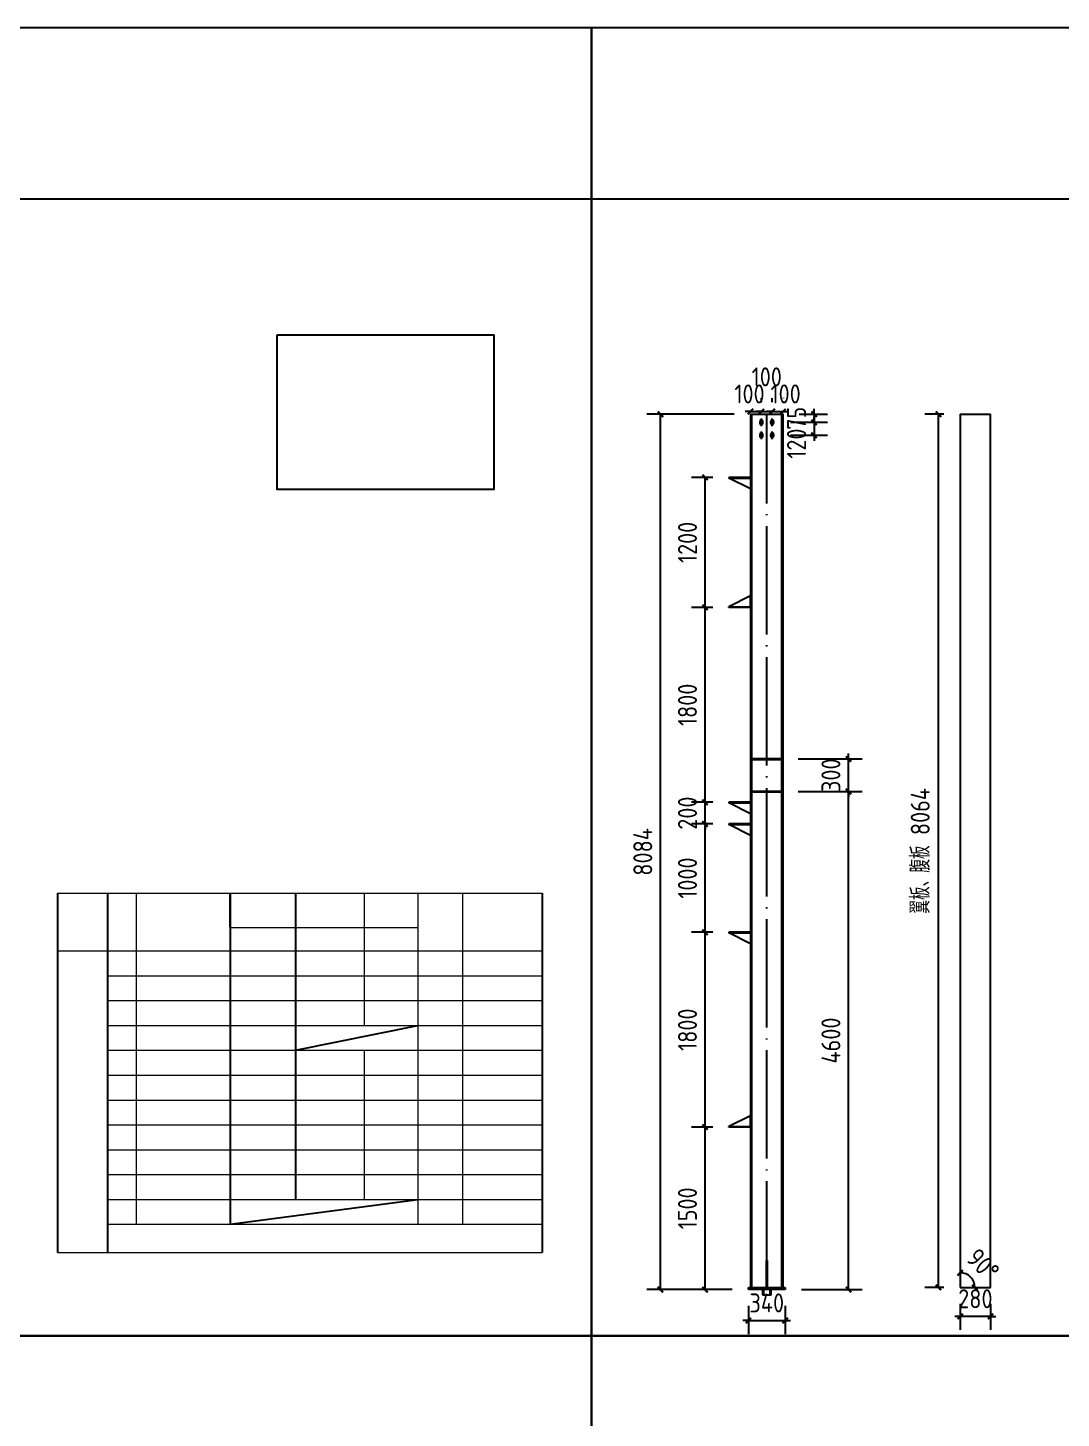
# Model space of a CAD drawing. Extents: x 102162 to 621267, y -39398 to 328893.
# Drawn here: x 344197 to 363292, y 295078 to 320757 of the extents above; entities that cross this region are included whole.
import ezdxf

# ---------------------------------------------------------------- set-up
doc = ezdxf.new("R2010")
doc.units = 0
doc.header["$LTSCALE"] = 1000
doc.header["$MEASUREMENT"] = 0
doc.linetypes.add('DOTE', pattern=[2.42, 2, -0.2, 0.02, -0.2])
doc.layers.add('钢架', color=7, linetype='Continuous', lineweight=25)
doc.styles.get("Standard").update_dxf_attribs({"font": 'gbenor.shx', "bigfont": 'gbcbig.shx'})
doc.dimstyles.get("Standard").update_dxf_attribs({"dimscale": 100, "dimtxt": 3.5, "dimasz": 1, "dimexe": 2.5, "dimexo": 3, "dimgap": 1.5, "dimtad": 1, "dimdec": 0, "dimzin": 0, "dimdsep": 46, "dimtxsty": 'Standard', "dimblk": 'ARCHTICK', "dimcen": 0.09, "dimadec": 0, "dimazin": 0, "dimtfac": 1, "dimtdec": 0, "dimtix": 1, "dimtmove": 2, "dimatfit": 3, "dimfxl": 1, "dimtolj": 1, "dimtzin": 0, "dimarcsym": 0})

# ---------------------------------------------------------------- blocks, each defined once
blk = doc.blocks.new('_ArchTick')
at = {"color": 0, "linetype": 'ByBlock', "const_width": 0.4}
blk.add_lwpolyline([(-0.5, -0.5), (0.5, 0.5)], dxfattribs=at)
blk = doc.blocks.new('*D1234')
at = {"color": 0, "lineweight": -2}
for p, q in [((357552, 313921), (357552, 313920)), ((357752, 313841), (357752, 313920)), ((357552, 313670), (357452, 313670)), ((357552, 313670), (357752, 313670)), ((357752, 313670), (357852, 313670))]:
    blk.add_line(p, q, dxfattribs=at)
at = {"layer": 'Defpoints', "color": 0}
for p in [(357552, 313621), (357752, 313670), (357752, 313541)]:
    blk.add_point(p, dxfattribs=at)
at = {"color": 0, "lineweight": -2, "xscale": 100, "yscale": 100, "zscale": 100}
blk.add_blockref('_ArchTick', (357552, 313670), dxfattribs=at)
at = {"color": 0, "lineweight": -2, "xscale": 100, "yscale": 100, "zscale": 100, "rotation": 180}
blk.add_blockref('_ArchTick', (357752, 313670), dxfattribs=at)
at = {"color": 0, "insert": (357533, 313995), "char_height": 350, "attachment_point": 5}
blk.add_mtext('\\A1;100', dxfattribs=at)
blk = doc.blocks.new('*D1235')
at = {"color": 0, "lineweight": -2}
for p, q in [((357752, 313841), (357752, 313920)), ((357952, 313841), (357952, 313920)), ((357752, 313670), (357652, 313670)), ((357752, 313670), (357952, 313670)), ((357952, 313670), (358052, 313670))]:
    blk.add_line(p, q, dxfattribs=at)
at = {"layer": 'Defpoints', "color": 0}
for p in [(357952, 313670), (357752, 313541), (357952, 313541)]:
    blk.add_point(p, dxfattribs=at)
at = {"color": 0, "lineweight": -2, "xscale": 100, "yscale": 100, "zscale": 100}
blk.add_blockref('_ArchTick', (357752, 313670), dxfattribs=at)
at = {"color": 0, "lineweight": -2, "xscale": 100, "yscale": 100, "zscale": 100, "rotation": 180}
blk.add_blockref('_ArchTick', (357952, 313670), dxfattribs=at)
at = {"color": 0, "insert": (357852, 314310), "char_height": 350, "attachment_point": 5}
blk.add_mtext('\\A1;100', dxfattribs=at)
blk = doc.blocks.new('*D1236')
at = {"color": 0, "lineweight": -2}
for p, q in [((357952, 313841), (357952, 313920)), ((358152, 313921), (358152, 313920)), ((357952, 313670), (357852, 313670)), ((357952, 313670), (358152, 313670)), ((358152, 313670), (358252, 313670))]:
    blk.add_line(p, q, dxfattribs=at)
at = {"layer": 'Defpoints', "color": 0}
for p in [(358152, 313670), (358152, 313621), (357952, 313541)]:
    blk.add_point(p, dxfattribs=at)
at = {"color": 0, "lineweight": -2, "xscale": 100, "yscale": 100, "zscale": 100}
blk.add_blockref('_ArchTick', (357952, 313670), dxfattribs=at)
at = {"color": 0, "lineweight": -2, "xscale": 100, "yscale": 100, "zscale": 100, "rotation": 180}
blk.add_blockref('_ArchTick', (358152, 313670), dxfattribs=at)
at = {"color": 0, "insert": (358200, 313995), "char_height": 350, "attachment_point": 5}
blk.add_mtext('\\A1;100', dxfattribs=at)
blk = doc.blocks.new('*D1237')
at = {"color": 0, "lineweight": -2}
for p, q in [((356852, 300453), (356461, 300453)), ((356711, 297453), (356711, 300453)), ((357212, 297453), (356461, 297453))]:
    blk.add_line(p, q, dxfattribs=at)
at = {"layer": 'Defpoints', "color": 0}
for p in [(356711, 300453), (357152, 300453), (357512, 297453)]:
    blk.add_point(p, dxfattribs=at)
at = {"color": 0, "lineweight": -2, "xscale": 100, "yscale": 100, "zscale": 100}
for p, rotation in [((356711, 300453), 90), ((356711, 297453), 270)]:
    blk.add_blockref('_ArchTick', p, dxfattribs=dict(at, rotation=rotation))
at = {"color": 0, "insert": (356386, 298953), "char_height": 350, "attachment_point": 5, "rotation": 90}
blk.add_mtext('\\A1;1500', dxfattribs=at)
blk = doc.blocks.new('*D1238')
at = {"color": 0, "lineweight": -2}
for p, q in [((356852, 304053), (356461, 304053)), ((356711, 300453), (356711, 304053)), ((356852, 300453), (356461, 300453))]:
    blk.add_line(p, q, dxfattribs=at)
at = {"layer": 'Defpoints', "color": 0}
for p in [(356711, 304053), (357152, 304053), (357152, 300453)]:
    blk.add_point(p, dxfattribs=at)
at = {"color": 0, "lineweight": -2, "xscale": 100, "yscale": 100, "zscale": 100}
for p, rotation in [((356711, 304053), 90), ((356711, 300453), 270)]:
    blk.add_blockref('_ArchTick', p, dxfattribs=dict(at, rotation=rotation))
at = {"color": 0, "insert": (356386, 302253), "char_height": 350, "attachment_point": 5, "rotation": 90}
blk.add_mtext('\\A1;1800', dxfattribs=at)
blk = doc.blocks.new('*D1239')
at = {"color": 0, "lineweight": -2}
for p, q in [((356852, 306053), (356461, 306053)), ((356711, 304053), (356711, 306053)), ((356852, 304053), (356461, 304053))]:
    blk.add_line(p, q, dxfattribs=at)
at = {"layer": 'Defpoints', "color": 0}
for p in [(356711, 306053), (357152, 306053), (357152, 304053)]:
    blk.add_point(p, dxfattribs=at)
at = {"color": 0, "lineweight": -2, "xscale": 100, "yscale": 100, "zscale": 100}
for p, rotation in [((356711, 306053), 90), ((356711, 304053), 270)]:
    blk.add_blockref('_ArchTick', p, dxfattribs=dict(at, rotation=rotation))
at = {"color": 0, "insert": (356386, 305053), "char_height": 350, "attachment_point": 5, "rotation": 90}
blk.add_mtext('\\A1;1000', dxfattribs=at)
blk = doc.blocks.new('*D1240')
at = {"color": 0, "lineweight": -2}
for p, q in [((356852, 310053), (356461, 310053)), ((356711, 306453), (356711, 310053)), ((356852, 306453), (356461, 306453))]:
    blk.add_line(p, q, dxfattribs=at)
at = {"layer": 'Defpoints', "color": 0}
for p in [(356711, 310053), (357152, 310053), (357152, 306453)]:
    blk.add_point(p, dxfattribs=at)
at = {"color": 0, "lineweight": -2, "xscale": 100, "yscale": 100, "zscale": 100}
for p, rotation in [((356711, 310053), 90), ((356711, 306453), 270)]:
    blk.add_blockref('_ArchTick', p, dxfattribs=dict(at, rotation=rotation))
at = {"color": 0, "insert": (356386, 308253), "char_height": 350, "attachment_point": 5, "rotation": 90}
blk.add_mtext('\\A1;1800', dxfattribs=at)
blk = doc.blocks.new('*D1241')
at = {"color": 0, "lineweight": -2}
for p, q in [((356852, 312453), (356461, 312453)), ((356711, 310053), (356711, 312453)), ((356852, 310053), (356461, 310053))]:
    blk.add_line(p, q, dxfattribs=at)
at = {"layer": 'Defpoints', "color": 0}
for p in [(356711, 312453), (357152, 312453), (357152, 310053)]:
    blk.add_point(p, dxfattribs=at)
at = {"color": 0, "lineweight": -2, "xscale": 100, "yscale": 100, "zscale": 100}
for p, rotation in [((356711, 312453), 90), ((356711, 310053), 270)]:
    blk.add_blockref('_ArchTick', p, dxfattribs=dict(at, rotation=rotation))
at = {"color": 0, "insert": (356386, 311253), "char_height": 350, "attachment_point": 5, "rotation": 90}
blk.add_mtext('\\A1;1200', dxfattribs=at)
blk = doc.blocks.new('*D1213')
at = {"color": 0, "lineweight": -2}
for p, q in [((357252, 313621), (355636, 313621)), ((355886, 297453), (355886, 313621)), ((357212, 297453), (355636, 297453))]:
    blk.add_line(p, q, dxfattribs=at)
at = {"layer": 'Defpoints', "color": 0}
for p in [(355886, 313621), (357552, 313621), (357512, 297453)]:
    blk.add_point(p, dxfattribs=at)
at = {"color": 0, "lineweight": -2, "xscale": 100, "yscale": 100, "zscale": 100}
for p, rotation in [((355886, 313621), 90), ((355886, 297453), 270)]:
    blk.add_blockref('_ArchTick', p, dxfattribs=dict(at, rotation=rotation))
at = {"color": 0, "insert": (355561, 305537), "char_height": 350, "attachment_point": 5, "rotation": 90}
blk.add_mtext('\\A1;8084', dxfattribs=at)
blk = doc.blocks.new('*D1242')
at = {"color": 0, "lineweight": -2}
for p, q in [((358452, 313621), (358976, 313621)), ((358726, 313621), (358726, 313721)), ((358726, 313621), (358726, 313471)), ((358293, 313471), (358976, 313471)), ((358726, 313471), (358726, 313371))]:
    blk.add_line(p, q, dxfattribs=at)
at = {"layer": 'Defpoints', "color": 0}
for p in [(358152, 313621), (357993, 313471), (358726, 313471)]:
    blk.add_point(p, dxfattribs=at)
at = {"color": 0, "lineweight": -2, "xscale": 100, "yscale": 100, "zscale": 100}
for p, rotation in [((358726, 313621), 270), ((358726, 313471), 90)]:
    blk.add_blockref('_ArchTick', p, dxfattribs=dict(at, rotation=rotation))
at = {"color": 0, "insert": (358401, 313546), "char_height": 350, "attachment_point": 5, "rotation": 90}
blk.add_mtext('\\A1;75', dxfattribs=at)
blk = doc.blocks.new('*D1243')
at = {"color": 0, "lineweight": -2}
for p, q in [((358726, 313471), (358726, 313571)), ((358293, 313471), (358976, 313471)), ((358726, 313471), (358726, 313231)), ((358293, 313231), (358976, 313231)), ((358726, 313231), (358726, 313131))]:
    blk.add_line(p, q, dxfattribs=at)
at = {"layer": 'Defpoints', "color": 0}
for p in [(357993, 313471), (357993, 313231), (358726, 313231)]:
    blk.add_point(p, dxfattribs=at)
at = {"color": 0, "lineweight": -2, "xscale": 100, "yscale": 100, "zscale": 100}
for p, rotation in [((358726, 313471), 270), ((358726, 313231), 90)]:
    blk.add_blockref('_ArchTick', p, dxfattribs=dict(at, rotation=rotation))
at = {"color": 0, "insert": (358401, 313077), "char_height": 350, "attachment_point": 5, "rotation": 90}
blk.add_mtext('\\A1;120', dxfattribs=at)
blk = doc.blocks.new('*D1222')
at = {"color": 0, "lineweight": -2}
for p, q in [((357512, 297153), (357512, 296632)), ((358192, 297153), (358192, 296632)), ((357512, 296882), (357412, 296882)), ((357512, 296882), (358192, 296882)), ((358192, 296882), (358292, 296882))]:
    blk.add_line(p, q, dxfattribs=at)
at = {"layer": 'Defpoints', "color": 0}
for p in [(357512, 297453), (358192, 297453), (358192, 296882)]:
    blk.add_point(p, dxfattribs=at)
at = {"color": 0, "lineweight": -2, "xscale": 100, "yscale": 100, "zscale": 100}
blk.add_blockref('_ArchTick', (357512, 296882), dxfattribs=at)
at = {"color": 0, "lineweight": -2, "xscale": 100, "yscale": 100, "zscale": 100, "rotation": 180}
blk.add_blockref('_ArchTick', (358192, 296882), dxfattribs=at)
at = {"color": 0, "insert": (357852, 297207), "char_height": 350, "attachment_point": 5}
blk.add_mtext('\\A1;340', dxfattribs=at)
blk = doc.blocks.new('*D1223')
at = {"color": 0, "lineweight": -2}
for p, q in [((361426, 297193), (361426, 296709)), ((361986, 297193), (361986, 296709)), ((361426, 296959), (361326, 296959)), ((361986, 296959), (361426, 296959)), ((361986, 296959), (362086, 296959))]:
    blk.add_line(p, q, dxfattribs=at)
at = {"layer": 'Defpoints', "color": 0}
for p in [(361426, 297493), (361986, 297493), (361426, 296959)]:
    blk.add_point(p, dxfattribs=at)
at = {"color": 0, "lineweight": -2, "xscale": 100, "yscale": 100, "zscale": 100}
blk.add_blockref('_ArchTick', (361426, 296959), dxfattribs=at)
at = {"color": 0, "lineweight": -2, "xscale": 100, "yscale": 100, "zscale": 100, "rotation": 180}
blk.add_blockref('_ArchTick', (361986, 296959), dxfattribs=at)
at = {"color": 0, "insert": (361706, 297284), "char_height": 350, "attachment_point": 5}
blk.add_mtext('\\A1;280', dxfattribs=at)
blk = doc.blocks.new('*D1224')
at = {"color": 0, "lineweight": -2}
for p, q in [((361126, 313621), (360774, 313621)), ((361024, 297493), (361024, 313621)), ((361126, 297493), (360774, 297493))]:
    blk.add_line(p, q, dxfattribs=at)
at = {"layer": 'Defpoints', "color": 0}
for p in [(361024, 313621), (361426, 313621), (361426, 297493)]:
    blk.add_point(p, dxfattribs=at)
at = {"color": 0, "lineweight": -2, "xscale": 100, "yscale": 100, "zscale": 100}
for p, rotation in [((361024, 313621), 90), ((361024, 297493), 270)]:
    blk.add_blockref('_ArchTick', p, dxfattribs=dict(at, rotation=rotation))
at = {"color": 0, "insert": (360688, 305557), "char_height": 350, "attachment_point": 5, "rotation": 90}
blk.add_mtext('\\A1;翼板、腹板 8064', dxfattribs=at)
blk = doc.blocks.new('*D1225')
at = {"color": 0, "lineweight": -2}
for p, q in [((356852, 306453), (356461, 306453)), ((356711, 306453), (356711, 306553)), ((356711, 306053), (356711, 306453)), ((356852, 306053), (356461, 306053)), ((356711, 306053), (356711, 305953))]:
    blk.add_line(p, q, dxfattribs=at)
at = {"layer": 'Defpoints', "color": 0}
for p in [(356711, 306453), (357152, 306453), (357152, 306053)]:
    blk.add_point(p, dxfattribs=at)
at = {"color": 0, "lineweight": -2, "xscale": 100, "yscale": 100, "zscale": 100}
for p, rotation in [((356711, 306453), 270), ((356711, 306053), 90)]:
    blk.add_blockref('_ArchTick', p, dxfattribs=dict(at, rotation=rotation))
at = {"color": 0, "insert": (356386, 306253), "char_height": 350, "attachment_point": 5, "rotation": 90}
blk.add_mtext('\\A1;200', dxfattribs=at)
blk = doc.blocks.new('*D1214')
at = {"color": 0, "lineweight": -2}
blk.add_arc((361426, 297493), 270, 0, 90, dxfattribs=at)
at = {"layer": 'Defpoints', "color": 0}
for p in [(361426, 313621), (361660, 297628), (361426, 297493), (361426, 297493), (361986, 297493)]:
    blk.add_point(p, dxfattribs=at)
at = {"color": 0, "lineweight": -2, "xscale": 100, "yscale": 100, "zscale": 100}
for p, rotation in [((361426, 297763), 179.9999999999999), ((361696, 297493), 270.0000000000021)]:
    blk.add_blockref('_ArchTick', p, dxfattribs=dict(at, rotation=rotation))
at = {"color": 0, "insert": (361847, 297914), "char_height": 350, "attachment_point": 5, "rotation": 315}
blk.add_mtext('\\A1;90°', dxfattribs=at)
blk = doc.blocks.new('*D1215')
at = {"color": 0, "lineweight": -2}
for p, q in [((358432, 306653), (359612, 306653)), ((359362, 297453), (359362, 306653)), ((358492, 297453), (359612, 297453))]:
    blk.add_line(p, q, dxfattribs=at)
at = {"layer": 'Defpoints', "color": 0}
for p in [(358132, 306653), (359362, 306653), (358192, 297453)]:
    blk.add_point(p, dxfattribs=at)
at = {"color": 0, "lineweight": -2, "xscale": 100, "yscale": 100, "zscale": 100}
for p, rotation in [((359362, 306653), 90), ((359362, 297453), 270)]:
    blk.add_blockref('_ArchTick', p, dxfattribs=dict(at, rotation=rotation))
at = {"color": 0, "insert": (359037, 302053), "char_height": 350, "attachment_point": 5, "rotation": 90}
blk.add_mtext('\\A1;4600', dxfattribs=at)
blk = doc.blocks.new('*D1216')
at = {"color": 0, "lineweight": -2}
for p, q in [((358432, 307253), (359612, 307253)), ((359362, 307253), (359362, 307353)), ((359362, 306653), (359362, 307253)), ((358432, 306653), (359612, 306653)), ((359362, 306653), (359362, 306553))]:
    blk.add_line(p, q, dxfattribs=at)
at = {"layer": 'Defpoints', "color": 0}
for p in [(358132, 307253), (359362, 307253), (358132, 306653)]:
    blk.add_point(p, dxfattribs=at)
at = {"color": 0, "lineweight": -2, "xscale": 100, "yscale": 100, "zscale": 100}
for p, rotation in [((359362, 307253), 270), ((359362, 306653), 90)]:
    blk.add_blockref('_ArchTick', p, dxfattribs=dict(at, rotation=rotation))
at = {"color": 0, "insert": (359037, 306953), "char_height": 350, "attachment_point": 5, "rotation": 90}
blk.add_mtext('\\A1;300', dxfattribs=at)

msp = doc.modelspace()

# ---------------------------------------------------------------- linework, layer by layer
for p, q in [((357551.9, 313621.2), (357551.9, 297493.2)), ((357551.9, 313621.2), (358151.9, 313621.2)), ((357571.9, 313621.2), (357571.9, 297493.2)), ((358131.9, 297493.2), (358131.9, 313621.2)), ((358151.9, 297493.2), (358151.9, 313621.2)), ((361426, 313621.2), (361426, 297493.2)), ((361426, 313621.2), (361986, 313621.2)), ((361986, 297493.2), (361986, 313621.2)), ((357711, 313471.2), (357792.8, 313471.2)), ((357751.9, 313401.2), (357751.9, 313541.1)), ((357751.9, 313161.2), (357751.9, 313301.1)), ((357911, 313471.2), (357992.8, 313471.2)), ((357951.9, 313401.2), (357951.9, 313541.1)), ((357951.9, 313161.2), (357951.9, 313301.1)), ((357711, 313231.2), (357792.8, 313231.2)), ((357911, 313231.2), (357992.8, 313231.2)), ((347937.5, 304137.8), (347937.5, 304776.6)), ((347937.5, 304776.6), (347937.5, 298659.2)), ((349145.1, 304776.6), (349145.1, 299118.2)), ((349145.1, 304776.6), (349145.1, 299118.2)), ((353701.9, 304776.6), (353701.9, 298136.2)), ((349145.1, 301872.5), (351403.2, 302331.5)), ((347937.5, 298659.2), (351403.2, 299118.2)), ((357551.9, 297493.2), (358151.9, 297493.2)), ((361426, 297493.2), (361986, 297493.2))]:
    msp.add_line(p, q)
at = {"color": 1, "linetype": 'DOTE'}
msp.add_line((357851.9, 297453.2), (357851.9, 313621.2), dxfattribs=at)
at = {"color": 2}
for p, q in [((357551.9, 312453.2), (357151.9, 312453.2)), ((357151.9, 312453.2), (357151.9, 312441.2)), ((357151.9, 312441.2), (357551.9, 312441.2)), ((357551.9, 312241.2), (357151.9, 312441.2)), ((357551.9, 312441.2), (357551.9, 312241.2)), ((357551.9, 310265.2), (357151.9, 310065.2)), ((357551.9, 310065.2), (357551.9, 310265.2)), ((357151.9, 310053.2), (357151.9, 310065.2)), ((357151.9, 310065.2), (357551.9, 310065.2)), ((357551.9, 310053.2), (357151.9, 310053.2)), ((358131.9, 307253.2), (357571.9, 307253.2)), ((358131.9, 307237.2), (357571.9, 307237.2)), ((358131.9, 306653.2), (357571.9, 306653.2)), ((358131.9, 306637.2), (357571.9, 306637.2)), ((357551.9, 306453.2), (357151.9, 306453.2)), ((357151.9, 306453.2), (357151.9, 306441.2)), ((357151.9, 306441.2), (357551.9, 306441.2)), ((357551.9, 306241.2), (357151.9, 306441.2)), ((357551.9, 306441.2), (357551.9, 306241.2)), ((357551.9, 306053.2), (357151.9, 306053.2)), ((357151.9, 306053.2), (357151.9, 306041.2)), ((357151.9, 306041.2), (357551.9, 306041.2)), ((357551.9, 305841.2), (357151.9, 306041.2)), ((357551.9, 306041.2), (357551.9, 305841.2)), ((357551.9, 304053.2), (357151.9, 304053.2)), ((357151.9, 304053.2), (357151.9, 304041.2)), ((357151.9, 304041.2), (357551.9, 304041.2)), ((357551.9, 303841.2), (357151.9, 304041.2)), ((357551.9, 304041.2), (357551.9, 303841.2)), ((357551.9, 300665.2), (357151.9, 300465.2)), ((357151.9, 300453.2), (357151.9, 300465.2)), ((357151.9, 300465.2), (357551.9, 300465.2)), ((357551.9, 300453.2), (357151.9, 300453.2)), ((357551.9, 300465.2), (357551.9, 300665.2)), ((357843.9, 297493.2), (357843.9, 297993.2)), ((357843.9, 297993.2), (357851.9, 297993.2)), ((357851.9, 297993.2), (357843.9, 297993.2)), ((357843.9, 297993.2), (357843.9, 297493.2)), ((357851.9, 297993.2), (357859.9, 297993.2)), ((357859.9, 297993.2), (357851.9, 297993.2)), ((357859.9, 297993.2), (357859.9, 297493.2)), ((357859.9, 297493.2), (357859.9, 297993.2)), ((357511.9, 297453.2), (357511.9, 297493.2)), ((357511.9, 297493.2), (358191.9, 297493.2)), ((357851.9, 297453.2), (357511.9, 297453.2)), ((357859.9, 297493.2), (357843.9, 297493.2)), ((357859.9, 297493.2), (357843.9, 297493.2)), ((357843.9, 297493.2), (357859.9, 297493.2)), ((358191.9, 297453.2), (357851.9, 297453.2)), ((358191.9, 297493.2), (358191.9, 297453.2))]:
    msp.add_line(p, q, dxfattribs=at)
at = {"color": 1}
for p, q in [((344746.4, 304776.6), (344746.4, 298136.2)), ((345678.1, 298136.2), (345678.1, 304776.6))]:
    msp.add_line(p, q, dxfattribs=at)
at = {"color": 6}
for p, q in [((357771.9, 297453.2), (357771.9, 297353.2)), ((357791.9, 297453.2), (357791.9, 297353.2)), ((357911.9, 297353.2), (357911.9, 297453.2)), ((357931.9, 297353.2), (357931.9, 297453.2)), ((357771.9, 297353.2), (357931.9, 297353.2))]:
    msp.add_line(p, q, dxfattribs=at)
for points in [[(324911.7, 317601.7), (354611.7, 317601.7), (354611.7, 320757.4), (324911.7, 320757.4)], [(354611.7, 317601.7), (384311.7, 317601.7), (384311.7, 320757.4), (354611.7, 320757.4)], [(324911.7, 317601.7), (354611.7, 317601.7), (354611.7, 296601.7), (324911.7, 296601.7)], [(354611.7, 317601.7), (384311.7, 317601.7), (384311.7, 296601.7), (354611.7, 296601.7)], [(348807.3, 315084.3), (352805.5, 315084.3), (352805.5, 312228.6), (348807.3, 312228.6)], [(324911.7, 296601.7), (354611.7, 296601.7), (354611.7, 275601.7), (324911.7, 275601.7)], [(354611.7, 296601.7), (384311.7, 296601.7), (384311.7, 275601.7), (354611.7, 275601.7)]]:
    msp.add_lwpolyline(points, close=True)
for centre in [(357751.9, 313471.2), (357951.9, 313471.2), (357751.9, 313231.2), (357951.9, 313231.2)]:
    msp.add_ellipse(centre, major_axis=(0.9, 50), ratio=0.4180132)
at = {"layer": '钢架', "lineweight": 13}
for p, q in [((344746.4, 304776.6), (353701.9, 304776.6)), ((346198.2, 304776.6), (346198.2, 298659.2)), ((350413.2, 304776.6), (350413.2, 302331.5)), ((351403.2, 304776.6), (351403.2, 298659.2)), ((352228.5, 304776.6), (352228.5, 298659.2)), ((347937.5, 304137.8), (351403.2, 304137.8)), ((344746.4, 303708.6), (353701.9, 303708.6)), ((345678.1, 303249.6), (353701.9, 303249.6)), ((345678.1, 302790.5), (353701.9, 302790.5)), ((345678.1, 302331.5), (353701.9, 302331.5)), ((345678.1, 302331.5), (353701.9, 302331.5)), ((345678.1, 301872.5), (353701.9, 301872.5)), ((350413.2, 301872.5), (350413.2, 301413.4)), ((345678.1, 301413.4), (353701.9, 301413.4)), ((350413.2, 301413.4), (350413.2, 299118.2)), ((345678.1, 300954.4), (353701.9, 300954.4)), ((345678.1, 300495.3), (353701.9, 300495.3)), ((345678.1, 300036.3), (353701.9, 300036.3)), ((345678.1, 299577.2), (353701.9, 299577.2)), ((345678.1, 299118.2), (353701.9, 299118.2)), ((345678.1, 299118.2), (353701.9, 299118.2)), ((345678.1, 299118.2), (353701.9, 299118.2)), ((345678.1, 299118.2), (353701.9, 299118.2)), ((345678.1, 298659.2), (353701.9, 298659.2)), ((345678.1, 298659.2), (353701.9, 298659.2)), ((344746.4, 298136.2), (353701.9, 298136.2))]:
    msp.add_line(p, q, dxfattribs=at)

# ---------------------------------------------------------------- dimensions: what is measured, and where the dimension line sits
at = {"color": 3}
for base, p1, p2, picture, middle in [((357951.9, 313670.3), (357751.9, 313541.1), (357951.9, 313541.1), '*D1235', (357851.9, 314309.7)), ((357751.9, 313670.3), (357551.9, 313621.2), (357751.9, 313541.1), '*D1234', (357533.3, 313995.3)), ((358151.9, 313670.3), (357951.9, 313541.1), (358151.9, 313621.2), '*D1236', (358200.4, 313994.5))]:
    dim = msp.add_linear_dim(base=base, p1=p1, p2=p2, dimstyle='Standard', override={"dimlfac": 0.5}, dxfattribs=at)
    dim.commit()
    dim.dimension.update_dxf_attribs({"geometry": picture, "text_midpoint": middle, "dimtype": 160})
for base, p1, p2, picture, middle in [((358725.9, 313471.2), (358151.9, 313621.2), (357992.8, 313471.2), '*D1242', (358400.9, 313546.2)), ((355886.3, 313621.2), (357511.9, 297453.2), (357551.9, 313621.2), '*D1213', (355561.3, 305537.2)), ((356710.7, 312453.2), (357151.9, 310053.2), (357151.9, 312453.2), '*D1241', (356385.7, 311253.2)), ((356710.7, 310053.2), (357151.9, 306453.2), (357151.9, 310053.2), '*D1240', (356385.7, 308253.2)), ((359361.5, 307253.2), (358131.9, 306653.2), (358131.9, 307253.2), '*D1216', (359036.5, 306953.2)), ((356710.7, 306453.2), (357151.9, 306053.2), (357151.9, 306453.2), '*D1225', (356385.7, 306253.2)), ((359361.5, 306653.2), (358191.9, 297453.2), (358131.9, 306653.2), '*D1215', (359036.5, 302053.2)), ((356710.7, 306053.2), (357151.9, 304053.2), (357151.9, 306053.2), '*D1239', (356385.7, 305053.2)), ((356710.7, 304053.2), (357151.9, 300453.2), (357151.9, 304053.2), '*D1238', (356385.7, 302253.2)), ((356710.7, 300453.2), (357511.9, 297453.2), (357151.9, 300453.2), '*D1237', (356385.7, 298953.2))]:
    dim = msp.add_linear_dim(base=base, p1=p1, p2=p2, angle=90, dimstyle='Standard', override={"dimlfac": 0.5}, dxfattribs=at)
    dim.commit()
    dim.dimension.update_dxf_attribs({"geometry": picture, "text_midpoint": middle})
dim = msp.add_linear_dim(base=(358725.9, 313231.2), p1=(357992.8, 313471.2), p2=(357992.8, 313231.2), angle=90, dimstyle='Standard', override={"dimlfac": 0.5}, dxfattribs=at)
dim.commit()
dim.dimension.update_dxf_attribs({"geometry": '*D1243', "text_midpoint": (358400.9, 313077.3), "dimtype": 160})
dim = msp.add_aligned_dim(p1=(361426, 297493.2), p2=(361426, 313621.2), distance=401.9, text='翼板、腹板 8064', dimstyle='Standard', override={"dimlfac": 0.5}, dxfattribs=at)
dim.commit()
dim.dimension.update_dxf_attribs({"geometry": '*D1224', "text_midpoint": (360687.5, 305557.2)})
dim = msp.add_angular_dim_2l(base=(361660, 297628.3), line1=((361426, 297493.2), (361986, 297493.2)), line2=((361426, 313621.2), (361426, 297493.2)), dimstyle='Standard')
dim.commit()
dim.dimension.update_dxf_attribs({"geometry": '*D1214', "text_midpoint": (361846.8, 297914)})
dim = msp.add_linear_dim(base=(358191.9, 296881.9), p1=(357511.9, 297453.2), p2=(358191.9, 297453.2), dimstyle='Standard', override={"dimlfac": 0.5}, dxfattribs=at)
dim.commit()
dim.dimension.update_dxf_attribs({"geometry": '*D1222', "text_midpoint": (357851.9, 297206.9)})
dim = msp.add_aligned_dim(p1=(361986, 297493.2), p2=(361426, 297493.2), distance=533.8, dimstyle='Standard', override={"dimlfac": 0.5}, dxfattribs=at)
dim.commit()
dim.dimension.update_dxf_attribs({"geometry": '*D1223', "text_midpoint": (361706, 297284.4)})

doc.saveas('drawing.dxf')
